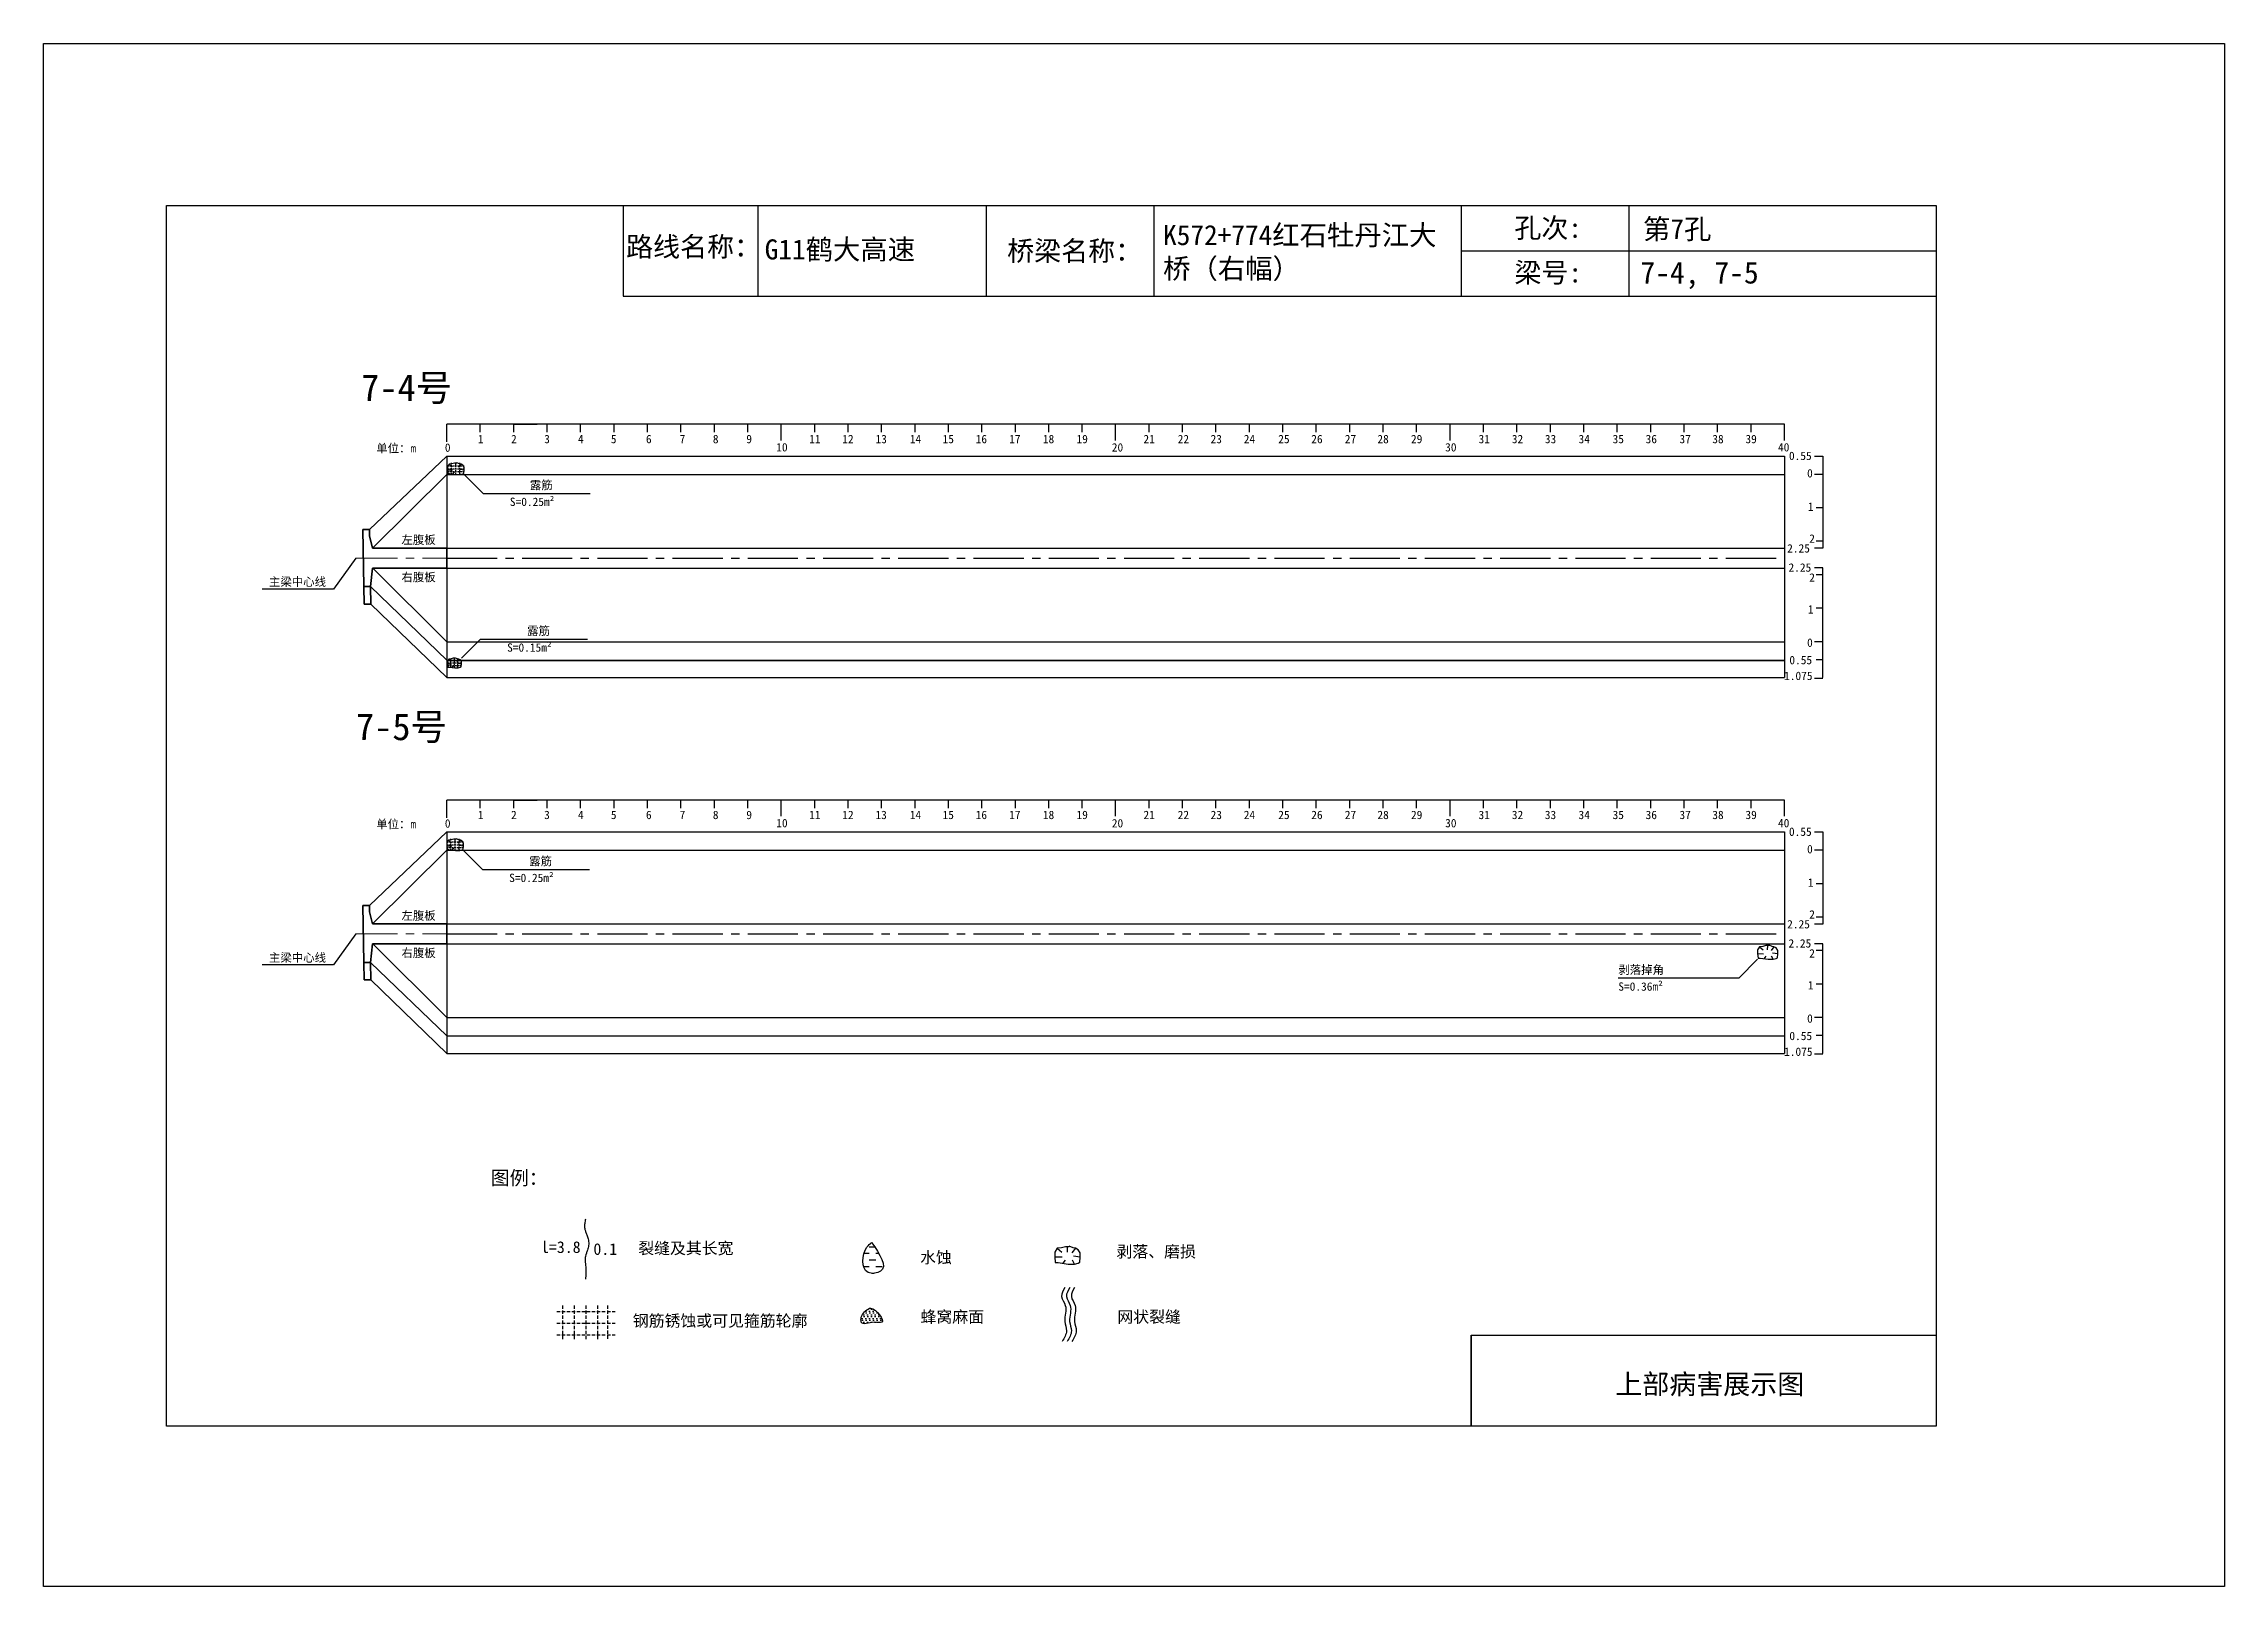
# Model space of a CAD drawing. Header units: millimetres. Extents: x -37 to 615, y -48 to 413.
import ezdxf

# ---------------------------------------------------------------- set-up
doc = ezdxf.new("R2010")
doc.units = ezdxf.units.MM
for name, pattern in [('CENTER', [2, 1.25, -0.25, 0.25, -0.25]), ('CENTER2', [1.125, 0.75, -0.125, 0.125, -0.125]), ('DASHED', [0.75, 0.5, -0.25])]:
    doc.linetypes.add(name, pattern=pattern)
for name, color, linetype in [('加固措施', 7, 'Continuous'), ('图层1', 7, 'Continuous'), ('病害', 5, 'Continuous'), ('轮廓', 3, 'Continuous')]:
    doc.layers.add(name, color=color, linetype=linetype)
doc.layers.add('虚线', color=7, linetype='Continuous', lineweight=30)
doc.styles.get("Standard").update_dxf_attribs({"font": ''})
doc.styles.add('汉字', font='')
doc.styles.get('Standard').set_extended_font_data('SimSun')
doc.styles.get('汉字').set_extended_font_data('SimSun')
pattern_1 = [(0, (-3997.7199, -288.9294), (0.55266586, 1.10533173), [0, -1.10533173])]
pattern_2 = [(0, (-6886.571, -700.7115), (0.55266586, 1.10533173), [0, -1.10533173])]
pattern_3 = [(0, (-3576.1421, -199.0757), (1.9895971, 1.9895971), [1.9895971, -1.9895971])]

# ---------------------------------------------------------------- blocks, each defined once
blk = doc.blocks.new('adfsd')
at = {"lineweight": -2, "ltscale": 0.5}
for p, q in [((1140.897, -3083.694), (1140.936, -3083.729)), ((1140.983, -3083.682), (1140.981, -3083.729)), ((1141.053, -3083.694), (1141.022, -3083.735)), ((1140.876, -3083.768), (1140.94, -3083.769)), ((1140.948, -3083.824), (1140.969, -3083.796)), ((1141.045, -3083.83), (1141.028, -3083.796)), ((1141.094, -3083.772), (1141.036, -3083.763))]:
    blk.add_line(p, q, dxfattribs=at)
blk.add_lwpolyline([(1141, -3083.682), (1140.967, -3083.682), (1140.934, -3083.69), (1140.897, -3083.694), (1140.876, -3083.727), (1140.876, -3083.768), (1140.88, -3083.818), (1140.905, -3083.818), (1140.991, -3083.83), (1141.045, -3083.83), (1141.078, -3083.822), (1141.09, -3083.814), (1141.094, -3083.772), (1141.094, -3083.735), (1141.078, -3083.707), (1141.053, -3083.694), (1141.033, -3083.69), (1141, -3083.678)], dxfattribs=at)
blk = doc.blocks.new('chi')
at = {"color": 0}
for p, q in [((1147.409, -3079.329), (1147.409, -3078.8)), ((1187.409, -3078.8), (1147.409, -3078.8)), ((1148.409, -3079.041), (1148.409, -3078.8)), ((1149.409, -3079.041), (1149.409, -3078.8)), ((1149.409, -3078.8), (1150.109, -3078.8)), ((1150.409, -3079.041), (1150.409, -3078.8)), ((1151.409, -3079.041), (1151.409, -3078.8)), ((1152.409, -3079.041), (1152.409, -3078.8)), ((1153.409, -3079.041), (1153.409, -3078.8)), ((1154.409, -3079.041), (1154.409, -3078.8)), ((1155.409, -3079.041), (1155.409, -3078.8)), ((1156.409, -3079.041), (1156.409, -3078.8)), ((1157.409, -3079.283), (1157.409, -3078.8)), ((1158.409, -3079.041), (1158.409, -3078.8)), ((1159.409, -3079.041), (1159.409, -3078.8)), ((1160.409, -3079.041), (1160.409, -3078.8)), ((1161.409, -3079.041), (1161.409, -3078.8)), ((1162.409, -3079.041), (1162.409, -3078.8)), ((1163.409, -3079.041), (1163.409, -3078.8)), ((1164.409, -3079.041), (1164.409, -3078.8)), ((1165.409, -3079.041), (1165.409, -3078.8)), ((1166.409, -3079.041), (1166.409, -3078.8)), ((1167.409, -3079.283), (1167.409, -3078.8)), ((1168.409, -3079.041), (1168.409, -3078.8)), ((1169.409, -3079.041), (1169.409, -3078.8)), ((1170.409, -3079.041), (1170.409, -3078.8)), ((1171.409, -3079.041), (1171.409, -3078.8)), ((1172.409, -3079.041), (1172.409, -3078.8)), ((1173.409, -3079.041), (1173.409, -3078.8)), ((1174.409, -3079.041), (1174.409, -3078.8)), ((1175.409, -3079.041), (1175.409, -3078.8)), ((1176.409, -3079.041), (1176.409, -3078.8)), ((1177.409, -3079.283), (1177.409, -3078.8)), ((1178.409, -3079.041), (1178.409, -3078.8)), ((1179.409, -3079.041), (1179.409, -3078.8)), ((1180.409, -3079.041), (1180.409, -3078.8)), ((1181.409, -3079.041), (1181.409, -3078.8)), ((1182.409, -3079.041), (1182.409, -3078.8)), ((1183.409, -3079.041), (1183.409, -3078.8)), ((1184.409, -3079.041), (1184.409, -3078.8)), ((1185.409, -3079.041), (1185.409, -3078.8)), ((1186.409, -3079.041), (1186.409, -3078.8)), ((1187.409, -3079.283), (1187.409, -3078.8))]:
    blk.add_line(p, q, dxfattribs=at)
for s, p in [('0', (1147.349, -3079.623)), ('1', (1148.339, -3079.368)), ('2', (1149.328, -3079.368)), ('3', (1150.319, -3079.368)), ('4', (1151.329, -3079.368)), ('5', (1152.313, -3079.368)), ('6', (1153.363, -3079.368)), ('7', (1154.37, -3079.368)), ('8', (1155.363, -3079.368)), ('9', (1156.363, -3079.368)), ('10', (1157.259, -3079.613)), ('11', (1158.242, -3079.368)), ('12', (1159.233, -3079.368)), ('13', (1160.227, -3079.368)), ('14', (1161.252, -3079.368)), ('15', (1162.233, -3079.368)), ('16', (1163.223, -3079.368)), ('17', (1164.224, -3079.368)), ('18', (1165.232, -3079.368)), ('19', (1166.238, -3079.368)), ('20', (1167.294, -3079.617)), ('21', (1168.24, -3079.368)), ('22', (1169.264, -3079.368)), ('23', (1170.247, -3079.368)), ('24', (1171.24, -3079.368)), ('25', (1172.271, -3079.368)), ('26', (1173.258, -3079.368)), ('27', (1174.261, -3079.368)), ('28', (1175.236, -3079.368)), ('29', (1176.24, -3079.368)), ('30', (1177.262, -3079.613)), ('31', (1178.261, -3079.368)), ('32', (1179.256, -3079.368)), ('33', (1180.243, -3079.368)), ('34', (1181.251, -3079.368)), ('35', (1182.269, -3079.368)), ('36', (1183.256, -3079.368)), ('37', (1184.269, -3079.368)), ('38', (1185.251, -3079.368)), ('39', (1186.242, -3079.368)), ('40', (1187.216, -3079.613))]:
    blk.add_text(s, height=0.25).set_placement(p)
blk = doc.blocks.new('kopp')
at = {"color": 0}
for p, q in [((1188.308, -3078.25), (1188.558, -3078.25)), ((1188.558, -3078.25), (1188.558, -3078.8)), ((1188.558, -3078.8), (1188.308, -3078.8)), ((1188.558, -3078.8), (1188.558, -3079.8)), ((1188.558, -3079.8), (1188.358, -3079.8)), ((1188.558, -3079.8), (1188.558, -3079.8)), ((1188.558, -3079.8), (1188.558, -3080.8)), ((1188.558, -3081.009), (1188.308, -3081.009)), ((1188.558, -3080.8), (1188.358, -3080.8)), ((1188.558, -3080.8), (1188.558, -3081.009)), ((1188.558, -3081.592), (1188.308, -3081.592)), ((1188.558, -3081.8), (1188.358, -3081.8)), ((1188.558, -3081.8), (1188.558, -3081.592)), ((1188.558, -3082.8), (1188.558, -3081.8)), ((1188.558, -3082.8), (1188.358, -3082.8)), ((1188.558, -3083.8), (1188.558, -3082.8)), ((1188.558, -3082.8), (1188.558, -3082.8)), ((1188.558, -3083.8), (1188.308, -3083.8)), ((1188.558, -3084.875), (1188.558, -3083.8)), ((1188.558, -3084.338), (1188.358, -3084.338)), ((1188.308, -3084.888), (1188.558, -3084.888))]:
    blk.add_line(p, q, dxfattribs=at)
for s, p in [('0.55', (1187.543, -3078.37)), ('0', (1188.086, -3078.891)), ('1', (1188.109, -3079.89)), ('2', (1188.15, -3080.842)), ('2.25', (1187.49, -3081.135)), ('2.25', (1187.53, -3081.708)), ('2', (1188.15, -3082.006)), ('1', (1188.109, -3082.959)), ('0', (1188.086, -3083.954)), ('0.55', (1187.556, -3084.474)), ('1.075', (1187.398, -3084.946))]:
    blk.add_text(s, height=0.25).set_placement(p)

msp = doc.modelspace()

# ---------------------------------------------------------------- hatches: boundary and pattern name
at = {"layer": '加固措施', "lineweight": -2}
h = msp.add_hatch(dxfattribs=at)
h.set_pattern_fill('DASH', color=256, scale=0.626645)
h.set_pattern_definition(pattern_3)
edge = h.paths.add_edge_path()
edge.add_spline(control_points=[(210.85, 54.88), (210.36, 54.45), (208.03, 52.39), (207.41, 44.9), (216.74, 46.23), (213.29, 51.3), (210.85, 54.88)], knot_values=[0, 0, 0, 0, 3.237042, 15.187225, 21.182779, 35.601669, 35.601669, 35.601669, 35.601669], degree=3, periodic=0)
h = msp.add_hatch(dxfattribs=at)
h.set_pattern_fill('DASH', color=256, scale=0.626645)
h.set_pattern_definition(pattern_3)
edge = h.paths.add_edge_path()
edge.add_spline(control_points=[(210.85, 54.88), (210.36, 54.45), (208.03, 52.39), (207.41, 44.9), (216.74, 46.23), (213.29, 51.3), (210.85, 54.88)], knot_values=[0, 0, 0, 0, 3.237042, 15.187225, 21.182779, 35.601669, 35.601669, 35.601669, 35.601669], degree=3, periodic=0)
h = msp.add_hatch(dxfattribs=at)
h.set_pattern_fill('DOTS', scale=0.696272)
h.set_pattern_definition(pattern_1)
edge = h.paths.add_edge_path()
edge.add_spline(control_points=[(210.19, 35.22), (209.15, 34.51), (207.68, 33.49), (207.52, 29.75), (211, 31.47), (215.72, 30.12), (212.21, 35.3), (210.31, 35.22), (210.19, 35.22)], knot_values=[0, 0, 0, 0, 5.205471, 7.397577, 12.944796, 16.169923, 23.88441, 24.400432, 24.400432, 24.400432, 24.400432], degree=3, periodic=0)
h = msp.add_hatch(dxfattribs=at)
h.set_pattern_fill('DOTS', scale=0.696272)
h.set_pattern_definition(pattern_1)
edge = h.paths.add_edge_path()
edge.add_spline(control_points=[(210.19, 35.22), (209.15, 34.51), (207.68, 33.49), (207.52, 29.75), (211, 31.47), (215.72, 30.12), (212.21, 35.3), (210.31, 35.22), (210.19, 35.22)], knot_values=[0, 0, 0, 0, 5.205471, 7.397577, 12.944796, 16.169923, 23.88441, 24.400432, 24.400432, 24.400432, 24.400432], degree=3, periodic=0)
at = {"layer": '病害', "lineweight": -2}
h = msp.add_hatch(dxfattribs=at)
h.set_pattern_fill('DOTS', color=4, scale=0.696272, style=0)
h.set_pattern_definition(pattern_2)
edge = h.paths.add_edge_path()
edge.add_spline(control_points=[(210.19, 35.22), (209.15, 34.51), (207.68, 33.49), (207.52, 29.75), (211, 31.47), (215.72, 30.12), (212.21, 35.3), (210.31, 35.22), (210.19, 35.22)], knot_values=[0, 0, 0, 0, 1.041094, 1.479515, 2.588959, 3.233985, 4.776882, 4.880086, 4.880086, 4.880086, 4.880086], degree=3, periodic=0)
h = msp.add_hatch(dxfattribs=at)
h.set_pattern_fill('DOTS', color=4, scale=0.696272, style=0)
h.set_pattern_definition(pattern_2)
edge = h.paths.add_edge_path()
edge.add_spline(control_points=[(210.19, 35.22), (209.15, 34.51), (207.68, 33.49), (207.52, 29.75), (211, 31.47), (215.72, 30.12), (212.21, 35.3), (210.31, 35.22), (210.19, 35.22)], knot_values=[0, 0, 0, 0, 1.041094, 1.479515, 2.588959, 3.233985, 4.776882, 4.880086, 4.880086, 4.880086, 4.880086], degree=3, periodic=0)

# ---------------------------------------------------------------- linework, layer by layer
at = {"color": 0, "linetype": 'ByBlock'}
for p, q in [((0, 364.85), (529.17, 364.85)), ((0, 0), (0, 364.85)), ((136.5, 364.85), (136.5, 337.72)), ((245.1, 364.85), (245.1, 337.72)), ((387.13, 364.85), (387.13, 337.72)), ((437.29, 364.79), (437.29, 337.66)), ((529.17, 364.85), (529.17, 0)), ((136.5, 337.72), (529.17, 337.72)), ((390.12, 0), (390.12, 27.12)), ((390.12, 27.12), (529.17, 27.12)), ((529.17, 0), (0, 0))]:
    msp.add_line(p, q, dxfattribs=at)
at = {"color": 0}
for p, q in [((60.65, 267.93), (83.82, 289.93)), ((83.82, 289.93), (83.82, 223.68)), ((83.82, 289.93), (483.82, 289.93)), ((483.82, 289.93), (483.82, 223.68)), ((61.57, 262.43), (83.82, 284.43)), ((83.82, 262.43), (483.82, 262.43)), ((483.82, 262.43), (483.82, 259.43)), ((56.57, 259.43), (49.96, 250.17)), ((61.64, 256.43), (83.82, 234.43)), ((83.82, 256.43), (483.82, 256.43)), ((49.96, 250.17), (28.63, 250.17)), ((60.99, 250.93), (83.82, 228.93)), ((61.09, 245.68), (83.82, 223.68)), ((83.82, 234.43), (483.82, 234.43)), ((83.82, 228.93), (483.82, 228.93)), ((83.82, 228.81), (483.82, 228.81)), ((83.82, 223.68), (483.82, 223.68)), ((60.65, 155.59), (83.82, 177.59)), ((83.82, 177.59), (83.82, 111.34)), ((83.82, 177.59), (483.82, 177.59)), ((483.82, 177.59), (483.82, 111.34)), ((61.57, 150.08), (83.82, 172.09)), ((83.82, 172.09), (483.82, 172.09)), ((83.82, 150.09), (483.82, 150.09)), ((483.82, 150.09), (483.82, 147.09)), ((56.57, 147.09), (49.96, 137.83)), ((61.64, 144.09), (83.82, 122.09)), ((83.82, 144.09), (483.82, 144.09)), ((49.96, 137.83), (28.63, 137.83)), ((60.99, 138.59), (83.82, 116.59)), ((61.09, 133.34), (83.82, 111.34)), ((83.82, 122.09), (483.82, 122.09)), ((83.82, 116.59), (483.82, 116.59)), ((83.82, 111.34), (483.82, 111.34))]:
    msp.add_line(p, q, dxfattribs=at)
at = {"color": 1, "linetype": 'DASHED'}
for p, q in [((84, 287.02), (89, 287.02)), ((85.25, 284.4), (85.25, 287.89)), ((86.5, 284.4), (86.5, 287.89)), ((87.75, 284.4), (87.75, 287.89)), ((84, 286.14), (89, 286.14)), ((84, 285.27), (89, 285.27)), ((84, 228.81), (88.18, 228.81)), ((85.05, 226.62), (85.05, 229.54)), ((86.09, 226.62), (86.09, 229.54)), ((87.14, 226.62), (87.14, 229.54)), ((84, 228.08), (88.18, 228.08)), ((84, 227.35), (88.18, 227.35)), ((83.8, 174.62), (88.8, 174.62)), ((83.8, 173.74), (88.8, 173.74)), ((83.8, 172.87), (88.8, 172.87)), ((85.05, 172), (85.05, 175.49)), ((86.3, 172), (86.3, 175.49)), ((87.55, 172), (87.55, 175.49))]:
    msp.add_line(p, q, dxfattribs=at)
at = {"color": 7}
for p, q in [((84.47, 287.51), (85.38, 286.72)), ((86.45, 287.79), (86.41, 286.72)), ((88.06, 287.51), (87.34, 286.58)), ((84, 285.81), (85.47, 285.79)), ((85.65, 284.54), (86.13, 285.18)), ((87.87, 284.4), (87.48, 285.18)), ((89, 285.72), (87.66, 285.93)), ((84.39, 229.22), (85.15, 228.56)), ((86.05, 229.46), (86.01, 228.56)), ((87.4, 229.22), (86.79, 228.44)), ((84, 227.8), (85.23, 227.78)), ((85.38, 226.73), (85.78, 227.27)), ((87.24, 226.62), (86.91, 227.27)), ((88.18, 227.72), (87.07, 227.9)), ((83.8, 173.41), (85.27, 173.39)), ((84.27, 175.11), (85.18, 174.32)), ((85.45, 172.14), (85.93, 172.78)), ((86.25, 175.39), (86.21, 174.32)), ((87.86, 175.11), (87.14, 174.18)), ((87.67, 172), (87.28, 172.78)), ((88.8, 173.32), (87.46, 173.53)), ((478.74, 143.59), (478.69, 142.3)), ((475.8, 141.21), (477.57, 141.18)), ((476.37, 143.25), (477.46, 142.3)), ((477.78, 139.68), (478.35, 140.46)), ((480.67, 143.25), (479.81, 142.13)), ((480.44, 139.51), (479.97, 140.46)), ((481.8, 141.1), (480.2, 141.35))]:
    msp.add_line(p, q, dxfattribs=at)
msp.add_line((83.82, 284.43), (483.82, 284.43))
at = {"color": 1, "linetype": 'CENTER2', "ltscale": 20}
for p, q in [((83.82, 259.43), (483.82, 259.43)), ((83.82, 147.09), (483.82, 147.09))]:
    msp.add_line(p, q, dxfattribs=at)
at = {"color": 1, "linetype": 'DASHED', "ltscale": 2}
for p, q in [((116.71, 34.25), (134.11, 34.25)), ((116.71, 34.25), (134.11, 34.25)), ((118.45, 35.99), (118.45, 25.55)), ((118.45, 35.99), (118.45, 25.55)), ((121.93, 35.99), (121.93, 25.55)), ((121.93, 35.99), (121.93, 25.55)), ((125.41, 35.99), (125.41, 25.55)), ((125.41, 35.99), (125.41, 25.55)), ((128.89, 35.99), (128.89, 25.55)), ((128.89, 35.99), (128.89, 25.55)), ((131.87, 36.02), (131.87, 25.57)), ((131.87, 36.02), (131.87, 25.57)), ((116.71, 30.77), (134.11, 30.77)), ((116.71, 30.77), (134.11, 30.77)), ((116.71, 27.29), (134.11, 27.29)), ((116.71, 27.29), (134.11, 27.29))]:
    msp.add_line(p, q, dxfattribs=at)
at = {"color": 3, "linetype": 'ByBlock'}
msp.add_lwpolyline([(-36.77, 413.19), (615.38, 413.19), (615.38, -47.93), (-36.77, -47.93)], close=True, dxfattribs=at)
at = {"color": 7}
for points in [[(86.83, 287.79), (86.08, 287.79), (85.32, 287.6), (84.47, 287.51), (84, 286.76), (84, 285.81), (84.09, 284.68), (84.66, 284.68), (86.64, 284.4), (87.87, 284.4), (88.62, 284.59), (88.91, 284.78), (89, 285.72), (89, 286.57), (88.62, 287.23), (88.06, 287.51), (87.58, 287.6), (86.83, 287.89)], [(89, 284.4), (94.66, 278.74), (126.66, 278.74)], [(88.18, 229.54), (93.84, 235.19), (125.84, 235.19)], [(86.37, 229.46), (85.74, 229.46), (85.11, 229.3), (84.39, 229.22), (84, 228.59), (84, 227.8), (84.08, 226.85), (84.55, 226.85), (86.21, 226.62), (87.24, 226.62), (87.87, 226.77), (88.11, 226.93), (88.18, 227.72), (88.18, 228.43), (87.87, 228.98), (87.4, 229.22), (87, 229.3), (86.37, 229.54)], [(86.63, 175.39), (85.88, 175.39), (85.12, 175.2), (84.27, 175.11), (83.8, 174.36), (83.8, 173.41), (83.89, 172.28), (84.46, 172.28), (86.44, 172), (87.67, 172), (88.42, 172.19), (88.71, 172.38), (88.8, 173.32), (88.8, 174.17), (88.42, 174.83), (87.86, 175.11), (87.38, 175.2), (86.63, 175.49)], [(88.8, 172), (94.46, 166.34), (126.46, 166.34)], [(479.2, 143.59), (478.29, 143.59), (477.38, 143.36), (476.37, 143.25), (475.8, 142.34), (475.8, 141.21), (475.91, 139.85), (476.59, 139.85), (478.97, 139.51), (480.44, 139.51), (481.35, 139.74), (481.69, 139.97), (481.8, 141.1), (481.8, 142.12), (481.35, 142.91), (480.67, 143.25), (480.1, 143.36), (479.2, 143.7)], [(475.8, 139.51), (470.14, 133.86), (434.14, 133.86)]]:
    msp.add_lwpolyline(points, dxfattribs=at)
for points in [[(268.59, 41.36), (268.08, 40.47), (267.03, 38.67), (269.71, 35.55), (267.97, 31.9), (269.63, 28.26), (268.46, 26.35), (267.82, 25.31)], [(268.59, 41.36), (268.08, 40.47), (267.03, 38.67), (269.71, 35.55), (267.97, 31.9), (269.63, 28.26), (268.46, 26.35), (267.82, 25.31)], [(270.07, 41.36), (269.55, 40.47), (268.51, 38.67), (271.18, 35.55), (269.44, 31.9), (271.1, 28.26), (269.94, 26.35), (269.3, 25.31)], [(270.07, 41.36), (269.55, 40.47), (268.51, 38.67), (271.18, 35.55), (269.44, 31.9), (271.1, 28.26), (269.94, 26.35), (269.3, 25.31)], [(271.52, 41.36), (271, 40.47), (269.96, 38.67), (272.63, 35.55), (270.89, 31.9), (272.55, 28.26), (271.39, 26.35), (270.75, 25.31)], [(271.52, 41.36), (271, 40.47), (269.96, 38.67), (272.63, 35.55), (270.89, 31.9), (272.55, 28.26), (271.39, 26.35), (270.75, 25.31)]]:
    msp.add_open_spline(points, degree=3, knots=[0, 0, 0, 0, 2.808133, 5.677796, 10.461234, 13.324406, 16.732801, 16.732801, 16.732801, 16.732801])
at = {"lineweight": -2}
msp.add_open_spline([(210.19, 35.22), (209.15, 34.51), (207.68, 33.49), (207.52, 29.75), (211, 31.47), (215.72, 30.12), (212.21, 35.3), (210.31, 35.22), (210.19, 35.22)], degree=3, knots=[0, 0, 0, 0, 3.624423, 5.150725, 9.013098, 11.258664, 16.630045, 16.989336, 16.989336, 16.989336, 16.989336], dxfattribs=at)
msp.add_open_spline([(210.19, 35.22), (209.15, 34.51), (207.68, 33.49), (207.52, 29.75), (211, 31.47), (215.72, 30.12), (212.21, 35.3), (210.31, 35.22), (210.19, 35.22)], degree=3, knots=[0, 0, 0, 0, 3.624423, 5.150725, 9.013098, 11.258664, 16.630045, 16.989336, 16.989336, 16.989336, 16.989336], dxfattribs=at)
at = {"layer": '加固措施', "lineweight": -2}
msp.add_open_spline([(210.85, 54.88), (210.36, 54.45), (208.03, 52.39), (207.41, 44.9), (216.74, 46.23), (213.29, 51.3), (210.85, 54.88)], degree=3, knots=[0, 0, 0, 0, 2.028466, 9.51698, 13.274057, 22.309569, 22.309569, 22.309569, 22.309569], dxfattribs=at)
msp.add_open_spline([(210.85, 54.88), (210.36, 54.45), (208.03, 52.39), (207.41, 44.9), (216.74, 46.23), (213.29, 51.3), (210.85, 54.88)], degree=3, knots=[0, 0, 0, 0, 2.028466, 9.51698, 13.274057, 22.309569, 22.309569, 22.309569, 22.309569], dxfattribs=at)
at = {"layer": '图层1', "lineweight": -2}
msp.add_open_spline([(125.25, 61.82), (125.22, 61.61), (125.18, 61.39), (125.07, 60.75), (125.02, 60.35), (124.99, 59.78), (125, 59.6), (125.02, 59.31), (125.03, 59.21), (125.06, 59), (125.09, 58.89), (125.19, 58.51), (125.29, 58.21), (125.54, 57.57), (125.69, 57.22), (125.96, 56.46), (126.09, 56.04), (126.21, 55.34), (126.24, 55.06), (126.25, 54.51), (126.23, 54.25), (126.16, 53.74), (126.11, 53.5), (126, 53.03), (125.93, 52.81), (125.76, 52.25), (125.64, 51.93), (125.45, 51.33), (125.36, 51.04), (125.27, 50.66), (125.24, 50.54), (125.21, 50.32), (125.2, 50.23), (125.18, 50.03), (125.17, 49.92), (125.17, 49.54), (125.18, 49.25), (125.23, 48.62), (125.27, 48.29), (125.33, 47.7), (125.35, 47.46), (125.38, 47), (125.39, 46.78), (125.4, 46.36), (125.4, 46.16), (125.39, 45.54), (125.37, 45.14), (125.32, 44.45), (125.3, 44.15), (125.27, 43.85)], degree=3, knots=[0, 0, 0, 0, 0.93103, 0.93103, 2.904338, 2.904338, 3.933552, 3.933552, 4.598026, 4.598026, 5.2625, 5.2625, 6.799065, 6.799065, 8.335629, 8.335629, 9.872194, 9.872194, 10.744529, 10.744529, 11.616864, 11.616864, 12.4892, 12.4892, 13.361535, 13.361535, 14.755665, 14.755665, 16.149795, 16.149795, 16.835641, 16.835641, 17.410365, 17.410365, 17.98509, 17.98509, 19.45733, 19.45733, 20.929571, 20.929571, 21.910052, 21.910052, 22.722819, 22.722819, 23.535585, 23.535585, 25.161117, 25.161117, 26.428502, 26.428502, 26.428502, 26.428502], dxfattribs=at)
msp.add_open_spline([(125.25, 61.82), (125.22, 61.61), (125.18, 61.39), (125.07, 60.75), (125.02, 60.35), (124.99, 59.78), (125, 59.6), (125.02, 59.31), (125.03, 59.21), (125.06, 59), (125.09, 58.89), (125.19, 58.51), (125.29, 58.21), (125.54, 57.57), (125.69, 57.22), (125.96, 56.46), (126.09, 56.04), (126.21, 55.34), (126.24, 55.06), (126.25, 54.51), (126.23, 54.25), (126.16, 53.74), (126.11, 53.5), (126, 53.03), (125.93, 52.81), (125.76, 52.25), (125.64, 51.93), (125.45, 51.33), (125.36, 51.04), (125.27, 50.66), (125.24, 50.54), (125.21, 50.32), (125.2, 50.23), (125.18, 50.03), (125.17, 49.92), (125.17, 49.54), (125.18, 49.25), (125.23, 48.62), (125.27, 48.29), (125.33, 47.7), (125.35, 47.46), (125.38, 47), (125.39, 46.78), (125.4, 46.36), (125.4, 46.16), (125.39, 45.54), (125.37, 45.14), (125.32, 44.45), (125.3, 44.15), (125.27, 43.85)], degree=3, knots=[0, 0, 0, 0, 0.93103, 0.93103, 2.904338, 2.904338, 3.933552, 3.933552, 4.598026, 4.598026, 5.2625, 5.2625, 6.799065, 6.799065, 8.335629, 8.335629, 9.872194, 9.872194, 10.744529, 10.744529, 11.616864, 11.616864, 12.4892, 12.4892, 13.361535, 13.361535, 14.755665, 14.755665, 16.149795, 16.149795, 16.835641, 16.835641, 17.410365, 17.410365, 17.98509, 17.98509, 19.45733, 19.45733, 20.929571, 20.929571, 21.910052, 21.910052, 22.722819, 22.722819, 23.535585, 23.535585, 25.161117, 25.161117, 26.428502, 26.428502, 26.428502, 26.428502], dxfattribs=at)
at = {"layer": '病害', "color": 5}
for p, q in [((136.5, 364.85), (136.5, 337.72)), ((245.1, 364.85), (245.1, 337.72)), ((387.13, 364.85), (387.13, 337.72)), ((529.17, 364.85), (529.17, 337.72)), ((136.5, 337.72), (386.58, 337.72)), ((386.58, 337.72), (529.17, 337.72)), ((390.12, 27.12), (529.17, 27.12)), ((390.12, 27.12), (390.12, 0)), ((529.17, 27.12), (529.17, 0))]:
    msp.add_line(p, q, dxfattribs=at)
at = {"layer": '病害', "color": 0}
for p, q in [((176.83, 364.85), (176.83, 337.72)), ((295.25, 364.85), (295.25, 337.72)), ((387.14, 351.23), (529.17, 351.23))]:
    msp.add_line(p, q, dxfattribs=at)
at = {"layer": '虚线', "linetype": 'CENTER', "lineweight": 18, "ltscale": 10}
for p, q in [((56.57, 259.43), (83.82, 259.43)), ((56.57, 147.09), (83.82, 147.09))]:
    msp.add_line(p, q, dxfattribs=at)
at = {"layer": '轮廓', "color": 5, "lineweight": 35}
for p, q in [((58.99, 250.93), (58.65, 267.93)), ((58.65, 267.93), (60.65, 267.93)), ((60.69, 266.05), (60.65, 267.93)), ((61.57, 262.43), (60.69, 266.05)), ((83.82, 262.43), (61.57, 262.43)), ((83.82, 256.43), (83.82, 262.43)), ((60.99, 250.93), (61.63, 256.43)), ((83.82, 256.43), (61.63, 256.43)), ((58.99, 250.93), (60.99, 250.93)), ((59.09, 245.68), (58.99, 250.93)), ((61.09, 245.68), (60.99, 250.93)), ((59.09, 245.68), (61.09, 245.68)), ((58.99, 138.59), (58.65, 155.59)), ((58.65, 155.59), (60.65, 155.59)), ((60.69, 153.71), (60.65, 155.59)), ((61.57, 150.08), (60.69, 153.71)), ((83.82, 150.08), (61.57, 150.08)), ((83.82, 144.08), (83.82, 150.08)), ((60.99, 138.59), (61.63, 144.09)), ((83.82, 144.09), (61.63, 144.09)), ((58.99, 138.59), (60.99, 138.59)), ((59.09, 133.34), (58.99, 138.59)), ((61.09, 133.34), (60.99, 138.59)), ((59.09, 133.34), (61.09, 133.34))]:
    msp.add_line(p, q, dxfattribs=at)

# ---------------------------------------------------------------- block references
at = {"color": 0}
for name, p, xscale, yscale, zscale in [('chi', (-11390.27, 31087.43), 9.999999999994273, 9.999999999994273, 9.999999999994273), ('kopp', (-11390.27, 31072.43), 9.999999999994273, 9.999999999994273, 9.999999999994273), ('chi', (-11390.27, 30975.09), 9.999999999994273, 9.999999999994273, 9.999999999994273), ('kopp', (-11390.27, 30960.09), 9.999999999994273, 9.999999999994273, 9.999999999994273), ('adfsd', (-39452.38, 107407.64), 34.81359766870787, 34.81359766870787, 34.81359766870787), ('adfsd', (-39452.38, 107407.64), 34.81359766870787, 34.81359766870787, 34.81359766870787)]:
    msp.add_blockref(name, p, dxfattribs=dict(at, xscale=xscale, yscale=yscale, zscale=zscale))

# ---------------------------------------------------------------- texts
for s, p in [('单位：m', (62.7, 290.99)), ('左腹板', (70.24, 263.64)), ('右腹板', (70.24, 252.47)), ('主梁中心线', (30.63, 251.08)), ('单位：m', (62.7, 178.65)), ('左腹板', (70.24, 151.3)), ('主梁中心线', (30.63, 138.73)), ('右腹板', (70.24, 140.13))]:
    msp.add_text(s, height=2.5).set_placement(p)
at = {"color": 7}
for s, p in [('露筋', (108.66, 279.99)), ('S=0.25m²', (102.66, 274.99)), ('露筋', (107.84, 236.44)), ('S=0.15m²', (101.84, 231.44)), ('露筋', (108.46, 167.59)), ('S=0.25m²', (102.46, 162.59)), ('剥落掉角', (434.14, 135.11)), ('S=0.36m²', (434.14, 130.11))]:
    msp.add_text(s, height=2.5, dxfattribs=at).set_placement(p)
at = {"linetype": 'ByBlock', "attachment_point": 1, "style": '汉字'}
for s, insert, char_height, width in [('K572+774红石牡丹江大桥（右幅）', (298, 358.97), 6, 87.5474), ('{\\C0;第7孔}', (441.52, 360.78), 6, 77.4135), ('{\\C0;G11鹤大高速}', (178.87, 354.68), 6, 62.8604), ('{\\C0;7-4, 7-5}', (440.75, 347.98), 6.5, 84.1186), ('{\\C0;7-4号}', (58.2, 314.34), 8, 49.3496), ('{\\C0;7-5号}', (56.63, 213.01), 8, 49.3496)]:
    msp.add_mtext(s, dxfattribs=dict(at, insert=insert, char_height=char_height, width=width))
at = {"layer": '图层1', "style": '汉字'}
for s, p in [('孔次:', (403.05, 355.16)), ('路线名称：', (137.42, 349.54)), ('桥梁名称：', (251.38, 348.29)), ('梁号:', (403.08, 341.8)), ('上部病害展示图', (433.23, 9.56))]:
    msp.add_text(s, height=5.918, dxfattribs=at).set_placement(p)
at = {"layer": '图层1', "lineweight": -2, "attachment_point": 1}
for s, insert, char_height in [('图例：', (96.91, 76.23), 4.178), ('图例：', (96.91, 76.23), 4.178), ('l=3.8', (111.98, 55.21), 3.481), ('l=3.8', (111.98, 55.21), 3.481), ('0.1', (127.65, 54.63), 3.481), ('0.1', (127.65, 54.63), 3.481), ('裂缝及其长宽', (141.05, 54.88), 3.481), ('裂缝及其长宽', (141.05, 54.88), 3.481), ('水蚀', (225.33, 52.14), 3.481), ('水蚀', (225.33, 52.14), 3.481), ('剥落、磨损', (284.06, 53.89), 3.481), ('剥落、磨损', (284.06, 53.89), 3.481), ('钢筋锈蚀或可见箍筋轮廓', (139.42, 33.21), 3.4814), ('钢筋锈蚀或可见箍筋轮廓', (139.42, 33.21), 3.4814), ('蜂窝麻面', (225.48, 34.38), 3.481), ('蜂窝麻面', (225.48, 34.38), 3.481), ('网状裂缝', (284.32, 34.39), 3.481), ('网状裂缝', (284.32, 34.39), 3.481)]:
    msp.add_mtext(s, dxfattribs=dict(at, insert=insert, char_height=char_height))

doc.saveas('drawing.dxf')
